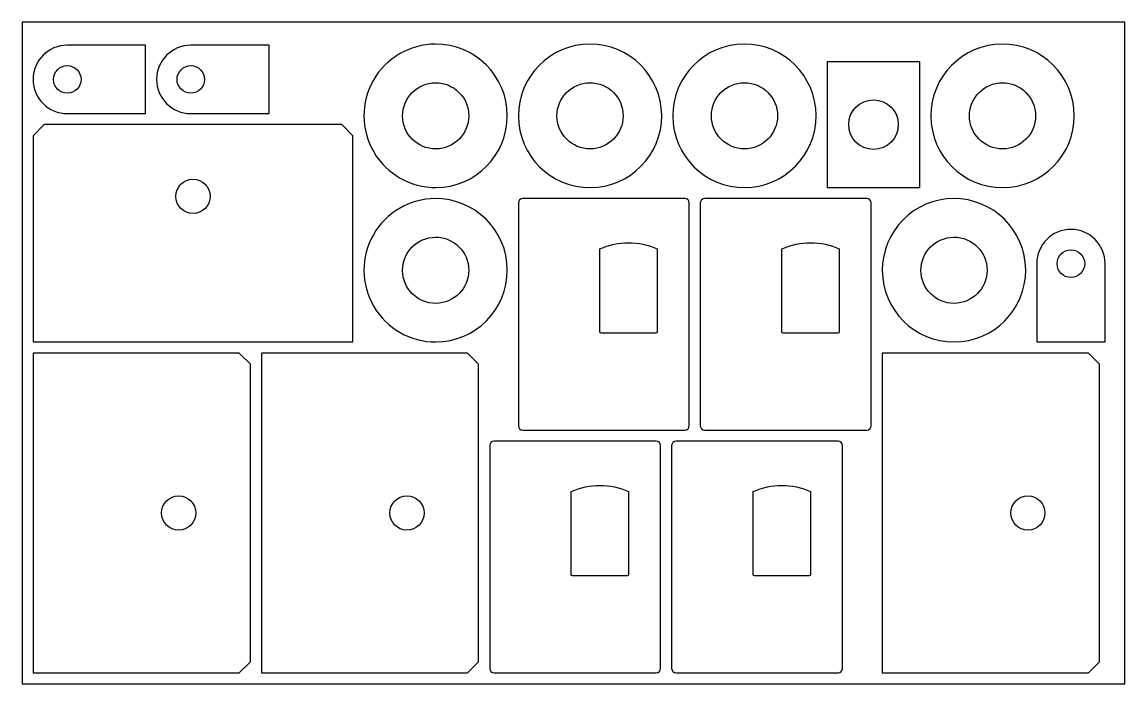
# Model space of a CAD drawing. Header units: metres. Extents: x 0 to 1000, y 0 to 600.
import ezdxf

# ---------------------------------------------------------------- set-up
doc = ezdxf.new("R2010")
doc.units = ezdxf.units.M

msp = doc.modelspace()

# ---------------------------------------------------------------- linework, layer by layer
for points in [[(0, 0), (1000, 0), (1000, 600), (0, 600)], [(730, 450), (814, 450), (814, 564), (730, 564)], [(10, 310), (300, 310), (300, 497), (290, 507), (20, 507), (10, 497)], [(10, 300), (10, 10), (197, 10), (207, 20), (207, 290), (197, 300)], [(217, 300), (217, 10), (404, 10), (414, 20), (414, 290), (404, 300)], [(780, 300), (780, 10), (967, 10), (977, 20), (977, 290), (967, 300)]]:
    msp.add_lwpolyline(points, close=True)
for points in [[(41, 517), (112, 517), (112, 579), (41, 579, 1)], [(153, 517), (224, 517), (224, 579), (153, 579, 1)], [(374.7, 580, 1), (375.3, 450, 1)], [(514.7, 580, 1), (515.3, 450, 1)], [(654.7, 580, 1), (655.3, 450, 1)], [(888.7, 580, 1), (889.3, 450, 1)], [(28.5, 548, -1), (53.5, 548, -1)], [(140.5, 548, -1), (165.5, 548, -1)], [(374.9, 545, -1), (375.1, 485, -1)], [(514.9, 545, -1), (515.1, 485, -1)], [(654.9, 545, -1), (655.1, 485, -1)], [(888.9, 545, -1), (889.1, 485, -1)], [(749.5, 507, -1), (794.5, 507, -1)], [(139.5, 442, -1), (170.5, 442, -1)], [(450, 234, 0.41421), (454, 230), (601, 230, 0.41421), (605, 234), (605, 436, 0.41421), (601, 440), (454, 440, 0.41421), (450, 436)], [(615, 234, 0.41421), (619, 230), (766, 230, 0.41421), (770, 234), (770, 436, 0.41421), (766, 440), (619, 440, 0.41421), (615, 436)], [(374.7, 440, 1), (375.3, 310, 1)], [(844.7, 440, 1), (845.3, 310, 1)], [(920, 381), (920, 310), (982, 310), (982, 381, 1)], [(374.9, 405, -1), (375.1, 345, -1)], [(844.9, 405, -1), (845.1, 345, -1)], [(576, 394.4), (576, 319.2, -0.41421), (574.8, 318), (525.2, 318, -0.41421), (524, 319.2), (524, 394.4, -0.21597)], [(741, 394.4), (741, 319.2, -0.41421), (739.8, 318), (690.2, 318, -0.41421), (689, 319.2), (689, 394.4, -0.21597)], [(951, 393.5, -1), (951, 368.5, -1)], [(424, 14, 0.41421), (428, 10), (575, 10, 0.41421), (579, 14), (579, 216, 0.41421), (575, 220), (428, 220, 0.41421), (424, 216)], [(589, 14, 0.41421), (593, 10), (740, 10, 0.41421), (744, 14), (744, 216, 0.41421), (740, 220), (593, 220, 0.41421), (589, 216)], [(142, 170.5, -1), (142, 139.5, -1)], [(349, 170.5, -1), (349, 139.5, -1)], [(550, 174.4), (550, 99.2, -0.41421), (548.8, 98), (499.2, 98, -0.41421), (498, 99.2), (498, 174.4, -0.21597)], [(715, 174.4), (715, 99.2, -0.41421), (713.8, 98), (664.2, 98, -0.41421), (663, 99.2), (663, 174.4, -0.21597)], [(912, 170.5, -1), (912, 139.5, -1)]]:
    msp.add_lwpolyline(points, format="xyb", close=True)

doc.saveas('drawing.dxf')
